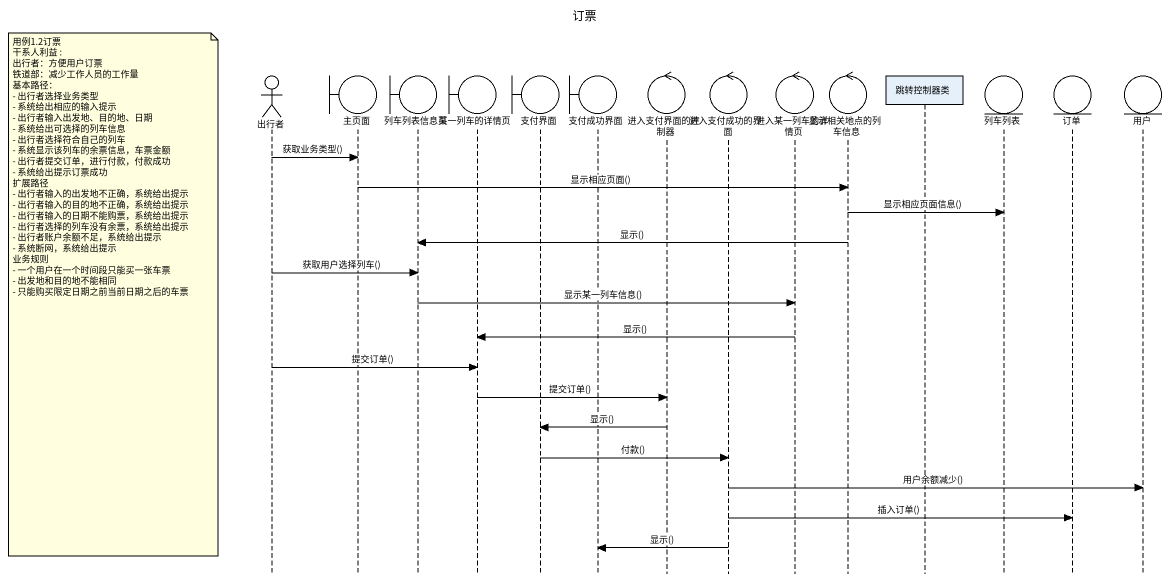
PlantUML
@startuml
title 订票
hide footbox
actor 出行者
boundary 主页面
boundary 列车列表信息页
boundary 某一列车的详情页
boundary 支付界面
boundary 支付成功界面
control 进入支付界面的控制器
control 进入支付成功的界面
control 进入某一列车的详情页
control 显示相关地点的列车信息
participant 跳转控制器类
entity 列车列表
entity 订单
entity 用户

出行者 -> 主页面 : 获取业务类型()
主页面 -> 显示相关地点的列车信息 : 显示相应页面()
显示相关地点的列车信息 -> 列车列表 : 显示相应页面信息()
显示相关地点的列车信息 -> 列车列表信息页 : 显示()
出行者 -> 列车列表信息页 : 获取用户选择列车()
note left of 出行者
  用例1.2订票
  干系人利益 :
  出行者：方便用户订票
  铁道部：减少工作人员的工作量
  基本路径：
  - 出行者选择业务类型
  - 系统给出相应的输入提示
  - 出行者输入出发地、目的地、日期
  - 系统给出可选择的列车信息
  - 出行者选择符合自己的列车
  - 系统显示该列车的余票信息，车票金额
  - 出行者提交订单，进行付款，付款成功
  - 系统给出提示订票成功
  扩展路径
  - 出行者输入的出发地不正确，系统给出提示
  - 出行者输入的目的地不正确，系统给出提示
  - 出行者输入的日期不能购票，系统给出提示
  - 出行者选择的列车没有余票，系统给出提示
  - 出行者账户余额不足，系统给出提示
  - 系统断网，系统给出提示
  业务规则
  - 一个用户在一个时间段只能买一张车票
  - 出发地和目的地不能相同
  - 只能购买限定日期之前当前日期之后的车票
end note
列车列表信息页 -> 进入某一列车的详情页 : 显示某一列车信息()
进入某一列车的详情页 -> 某一列车的详情页 : 显示()
出行者 -> 某一列车的详情页 : 提交订单()
某一列车的详情页 -> 进入支付界面的控制器 : 提交订单()
进入支付界面的控制器 -> 支付界面 : 显示()
支付界面 -> 进入支付成功的界面 : 付款()
进入支付成功的界面 -> 用户 : 用户余额减少()
进入支付成功的界面 -> 订单 : 插入订单()
进入支付成功的界面 -> 支付成功界面 : 显示()
@enduml
